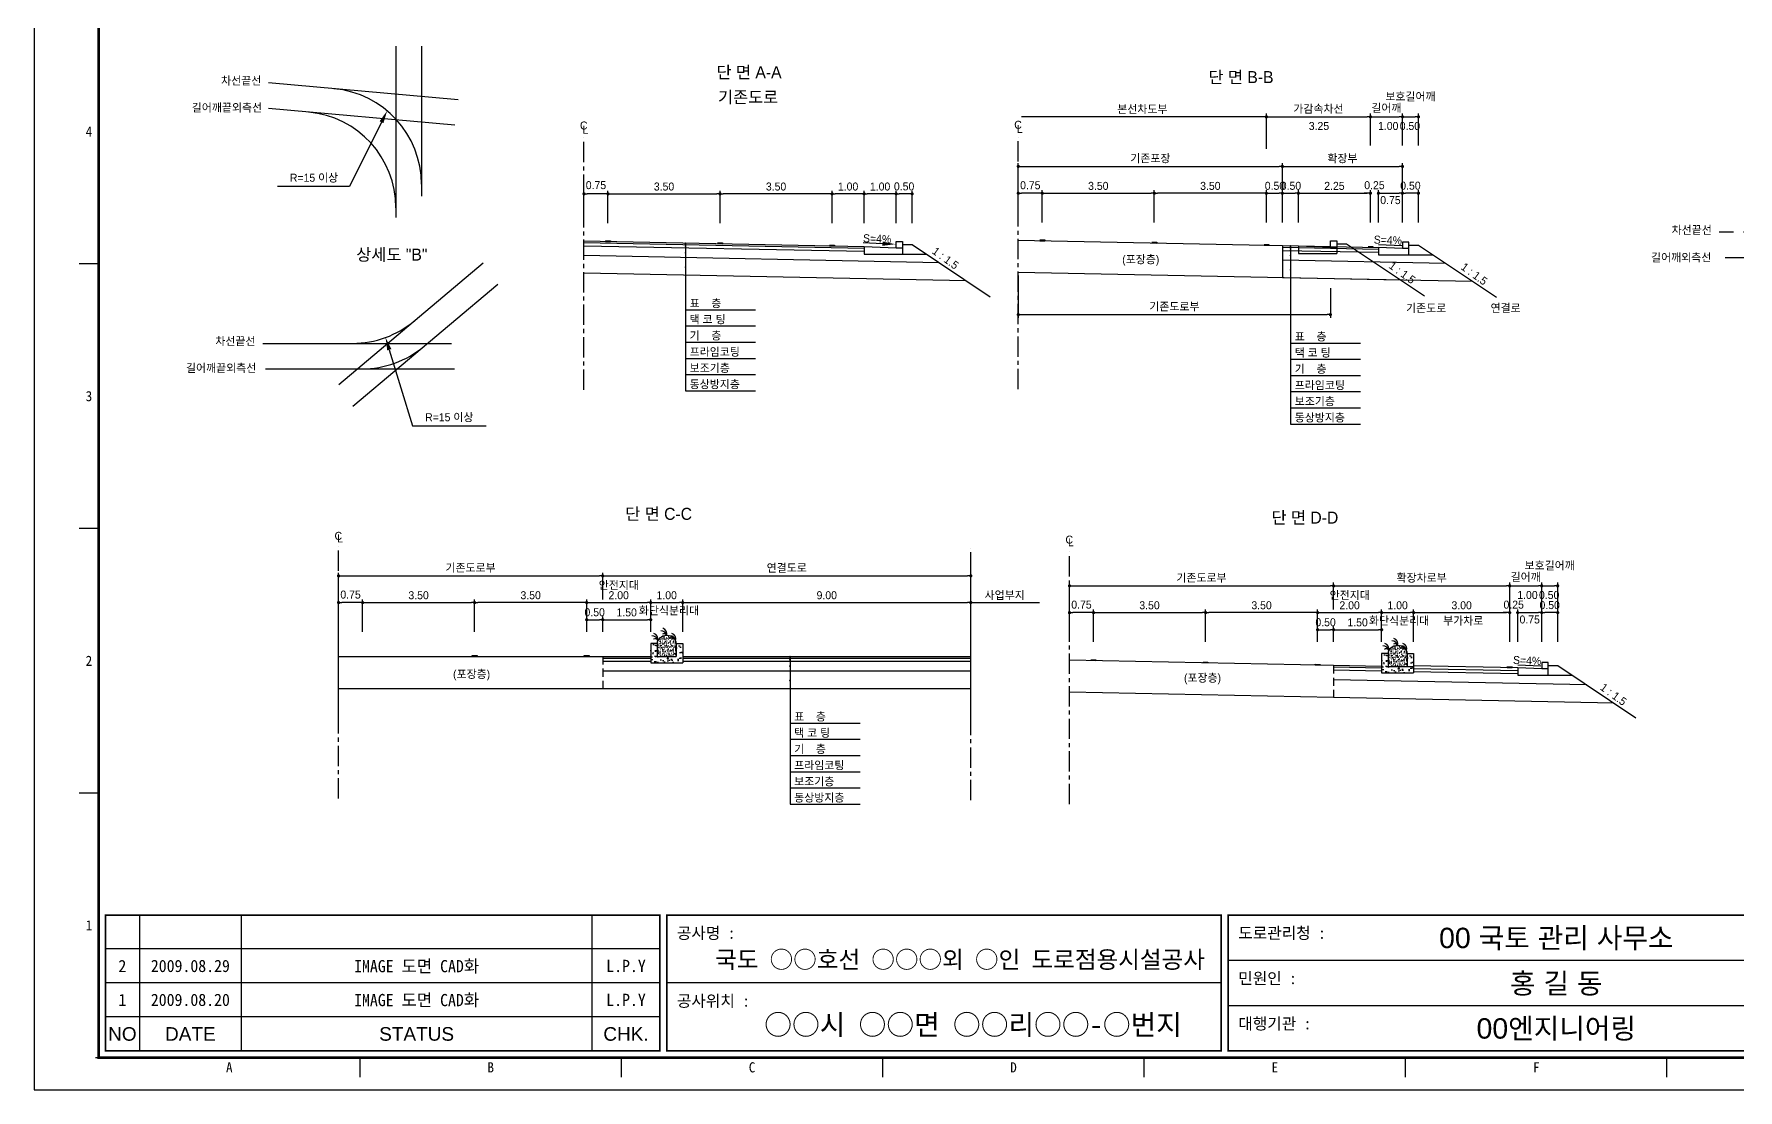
# Model space of a CAD drawing. Header units: millimetres. Extents: x 627 to 1050, y -33 to 266.
# Drawn here: x 627 to 893.1, y -33.4 to 131.5 of the extents above; entities that cross this region are included whole.
import ezdxf
from ezdxf.enums import TextEntityAlignment as Align

# ---------------------------------------------------------------- set-up
doc = ezdxf.new("R2010")
doc.units = ezdxf.units.MM
doc.linetypes.add('CENTER', pattern=[50.8, 31.75, -6.35, 6.35, -6.35])
doc.linetypes.add('HIDDEN', pattern=[9.525, 6.35, -3.175])
for name, color, linetype in [('CC-GSTR-0004', 4, 'Continuous'), ('CZ-DIMT-0002', 7, 'Continuous'), ('CZ-EXST-0002', 1, 'Continuous'), ('CZ-LIN1-0007', 7, 'Continuous'), ('CZ-LIN2-0003', 3, 'Continuous'), ('CZ-LINE-0001', 7, 'Continuous'), ('CZ-TEXT-BOX0', 7, 'Continuous'), ('TITLE', 7, 'Continuous')]:
    doc.layers.add(name, color=color, linetype=linetype)
doc.styles.add('견고딕', font='arial.ttf')
doc.styles.add('돋움', font='')
doc.styles.add('돋음체', font='')
doc.styles.get('돋움').set_extended_font_data('Dotum')
doc.styles.get('돋음체').set_extended_font_data('DotumChe')

# ---------------------------------------------------------------- blocks, each defined once
blk = doc.blocks.new('_Dot')
at = {"color": 0, "linetype": 'ByBlock', "lineweight": -2}
blk.add_line((-0.5, 0), (-1, 0), dxfattribs=at)
at = {"color": 0, "linetype": 'ByBlock', "const_width": 0.5}
blk.add_lwpolyline([(-0.25, 0, 1), (0.25, 0, 1)], format="xyb", close=True, dxfattribs=at)

msp = doc.modelspace()

# ---------------------------------------------------------------- hatches: boundary and pattern name
at = {"layer": 'CZ-EXST-0002'}
h = msp.add_hatch(dxfattribs=at)
h.set_pattern_fill('AR-SAND', color=256, scale=0.01, style=0)
h.set_pattern_definition([(37.5, (-384.78147, 3517.1182), (-0.016000313, 0.489413237), [0, -0.38608, 0, -0.4318, 0, -0.41275]), (7.5, (-384.7815, 3517.1182), (0.44952328, 0.7168251), [0, -0.20828, 0, -0.34798, 0, -0.13335]), (327.5, (-385.0939, 3517.1182), (0.79099237, 0.001437185), [0, -0.127, 0, -0.4572, 0, -0.5969]), (317.5, (-385.0939, 3517.1182), (0.76355645, 0.22292932), [0, -0.0635, 0, -0.29972, 0, -0.3429])])
edge = h.paths.add_edge_path()
edge.add_line((727.34, 34.27), (727.34, 36.27))
edge.add_ellipse((725.84, 36.27), major_axis=(-1.5, 0), ratio=0.829212, start_angle=180, end_angle=360)
edge.add_line((724.34, 36.27), (724.34, 34.27))
edge.add_line((724.34, 34.27), (727.34, 34.27))
h = msp.add_hatch(dxfattribs=at)
h.set_pattern_fill('AR-CONC', color=256, scale=0.01, style=0)
h.set_pattern_definition([(50, (-384.7815, 3517.1182), (1.8218467, -0.15939086), [0.1905, -2.0955]), (355, (-384.7815, 3517.1182), (-0.3524283, 1.9105664), [0.1524, -1.6764]), (100.451, (-384.6297, 3517.1049), (1.469425, 1.7511669), [0.1619, -1.7809]), (46.1842, (-384.7815, 3517.6262), (2.7107904, -0.4204233), [0.28575, -3.14325]), (96.6356, (-384.5556, 3517.5911), (2.3740423, 2.4742556), [0.24285, -2.67135]), (351.184, (-384.7815, 3517.6262), (2.374046, 2.4742512), [0.2286, -2.5146]), (21, (-384.5275, 3517.4992), (1.5161488, -1.0226552), [0.1905, -2.0955]), (326, (-384.5275, 3517.4992), (0.6180203, 1.8418797), [0.1524, -1.6764]), (71.4514, (-384.4011, 3517.414), (2.1341649, 0.8192286), [0.1619, -1.7809]), (37.5, (-384.7815, 3517.1182), (0.03088603, 0.84555039), [0, -1.65608, 0, -1.7018, 0, -1.68275]), (7.5, (-384.7815, 3517.1182), (0.66819663, 1.00180575), [0, -0.97028, 0, -1.61798, 0, -0.64135]), (327.5, (-385.3479, 3517.1182), (1.35590595, -0.05728744), [0, -0.635, 0, -1.9812, 0, -2.6289]), (317.5, (-385.6019, 3517.1182), (1.4812918, 0.2542649), [0, -0.8255, 0, -1.31572, 0, -1.8669])])
h.paths.add_polyline_path([(728.34, 33.27), (728.34, 36.27), (727.34, 36.27), (727.34, 34.27), (724.34, 34.27), (724.34, 36.27), (723.34, 36.27), (723.34, 33.27)])
h = msp.add_hatch(dxfattribs=at)
h.set_pattern_fill('AR-CONC', color=256, scale=0.01, style=0)
h.set_pattern_definition([(50, (-270.6165, 3515.5498), (1.8218467, -0.15939086), [0.1905, -2.0955]), (355, (-270.6165, 3515.5498), (-0.3524283, 1.9105664), [0.1524, -1.6764]), (100.451, (-270.4647, 3515.5365), (1.469425, 1.7511669), [0.1619, -1.7809]), (46.1842, (-270.6165, 3516.0578), (2.7107904, -0.4204233), [0.28575, -3.14325]), (96.6356, (-270.3906, 3516.0228), (2.3740423, 2.4742556), [0.24285, -2.67135]), (351.184, (-270.6165, 3516.0578), (2.374046, 2.4742512), [0.2286, -2.5146]), (21, (-270.3625, 3515.9308), (1.5161488, -1.0226552), [0.1905, -2.0955]), (326, (-270.3625, 3515.9308), (0.6180203, 1.8418797), [0.1524, -1.6764]), (71.4514, (-270.2361, 3515.8456), (2.1341649, 0.8192286), [0.1619, -1.7809]), (37.5, (-270.6165, 3515.5498), (0.03088603, 0.84555039), [0, -1.65608, 0, -1.7018, 0, -1.68275]), (7.5, (-270.6165, 3515.5498), (0.66819663, 1.00180575), [0, -0.97028, 0, -1.61798, 0, -0.64135]), (327.5, (-271.1829, 3515.5498), (1.35590595, -0.05728744), [0, -0.635, 0, -1.9812, 0, -2.6289]), (317.5, (-271.4369, 3515.5498), (1.4812918, 0.2542649), [0, -0.8255, 0, -1.31572, 0, -1.8669])])
h.paths.add_polyline_path([(842.5, 31.7), (842.5, 34.7), (841.5, 34.7), (841.5, 32.7), (838.5, 32.7), (838.5, 34.7), (837.5, 34.7), (837.5, 31.7)])
h = msp.add_hatch(dxfattribs=at)
h.set_pattern_fill('AR-SAND', color=256, scale=0.01, style=0)
h.set_pattern_definition([(37.5, (-270.6165, 3515.5498), (-0.016000313, 0.489413237), [0, -0.38608, 0, -0.4318, 0, -0.41275]), (7.5, (-270.6165, 3515.5498), (0.44952328, 0.7168251), [0, -0.20828, 0, -0.34798, 0, -0.13335]), (327.5, (-270.9289, 3515.5498), (0.79099237, 0.001437185), [0, -0.127, 0, -0.4572, 0, -0.5969]), (317.5, (-270.9289, 3515.5498), (0.76355645, 0.22292932), [0, -0.0635, 0, -0.29972, 0, -0.3429])])
edge = h.paths.add_edge_path()
edge.add_ellipse((840, 34.7), major_axis=(-1.5, 0), ratio=0.829212, start_angle=180, end_angle=360)
edge.add_line((838.5, 34.7), (838.5, 32.7))
edge.add_line((838.5, 32.7), (841.5, 32.7))
edge.add_line((841.5, 32.7), (841.5, 34.7))
at = {"layer": 'CZ-LIN1-0007'}
for points in [[(717.04, 99.09), (717.04, 99.21), (716.29, 99.23), (716.29, 99.1)], [(734.54, 98.74), (734.54, 98.86), (733.79, 98.88), (733.79, 98.75)], [(752.04, 98.39), (752.04, 98.51), (751.29, 98.53), (751.29, 98.4)], [(784.88, 99.19), (784.88, 99.32), (784.13, 99.33), (784.13, 99.21)], [(802.38, 98.84), (802.38, 98.97), (801.63, 98.98), (801.63, 98.86)], [(819.88, 98.49), (819.88, 98.62), (819.13, 98.63), (819.13, 98.51)], [(836.13, 98.17), (836.13, 98.29), (835.38, 98.31), (835.38, 98.18)], [(696.21, 34.27), (696.21, 34.4), (695.46, 34.4), (695.46, 34.27)], [(713.71, 34.27), (713.71, 34.4), (712.96, 34.4), (712.96, 34.27)], [(792.87, 33.6), (792.88, 33.72), (792.13, 33.74), (792.12, 33.61)], [(810.37, 33.25), (810.38, 33.37), (809.63, 33.39), (809.62, 33.26)], [(827.87, 32.9), (827.88, 33.02), (827.13, 33.04), (827.12, 32.91)], [(857.87, 32.5), (857.88, 32.62), (857.13, 32.64), (857.12, 32.51)]]:
    msp.add_hatch(color=256, dxfattribs=at).paths.add_polyline_path(points)

# ---------------------------------------------------------------- linework, layer by layer
at = {"color": 0, "linetype": 'ByBlock', "lineweight": -2}
for p, q in [((819.25, 118.55), (819, 118.55)), ((773.59, 42.68), (773.84, 42.68))]:
    msp.add_line(p, q, dxfattribs=at)
at = {"color": 0, "linetype": 'ByBlock', "const_width": 0.25}
for points in [[(819.38, 118.55, 1), (819.63, 118.55, 1)], [(773.46, 42.68, 1), (773.21, 42.68, 1)]]:
    msp.add_lwpolyline(points, format="xyb", close=True, dxfattribs=at)
at = {"layer": 'CC-GSTR-0004'}
for p, q in [((761.67, 98.1), (761.67, 99.1)), ((761.67, 99.1), (762.67, 99.1)), ((762.67, 99.1), (762.67, 97.1)), ((756.67, 98.3), (756.67, 97.1)), ((756.67, 98.3), (761.67, 98.1)), ((756.67, 97.1), (762.67, 97.1)), ((761.67, 98.1), (762.67, 98.1))]:
    msp.add_line(p, q, dxfattribs=at)
for points in [[(841.75, 98), (840.75, 98), (837, 98.15), (837, 97), (841.75, 97), (841.75, 99), (840.75, 99), (840.75, 98)], [(863.5, 32.33), (862.5, 32.33), (858.75, 32.48), (858.75, 31.33), (863.5, 31.33), (863.5, 33.33), (862.5, 33.33), (862.5, 32.33)]]:
    msp.add_lwpolyline(points, dxfattribs=at)
at = {"layer": 'CZ-EXST-0002'}
for p, q in [((683.55, 129.59), (683.55, 102.81)), ((687.54, 129.59), (687.54, 106.16)), ((693.25, 121.23), (663.66, 123.86)), ((692.76, 117.25), (663.66, 119.84)), ((780.75, 99.28), (824.5, 98.4)), ((829.5, 99.2), (830.5, 99.2)), ((829.5, 98.2), (829.5, 99.2)), ((830.5, 99.2), (830.5, 97.2)), ((830.5, 98.7), (832, 98.7)), ((832, 98.7), (844.2, 90.57)), ((824.5, 98.4), (829.5, 98.2)), ((824.5, 98.4), (824.5, 97.2)), ((824.5, 97.2), (830.5, 97.2)), ((829.5, 98.2), (830.5, 98.2)), ((674.63, 76.75), (697.18, 95.74)), ((780.75, 94.28), (840.43, 93.08)), ((676.84, 73.38), (699.44, 92.41)), ((662.75, 83.17), (692.23, 83.17)), ((663.17, 79.17), (692.71, 79.17)), ((674.59, 34.27), (715.84, 34.27)), ((830, 32.85), (788.75, 33.68)), ((674.59, 29.27), (715.84, 29.27)), ((830, 27.85), (788.75, 28.68))]:
    msp.add_line(p, q, dxfattribs=at)
at = {"layer": 'CZ-LIN1-0007'}
for p, q in [((716.29, 99.23), (717.04, 99.21)), ((716.29, 99.1), (717.04, 99.09)), ((717.04, 99.21), (717.04, 99.09)), ((733.79, 98.88), (734.54, 98.86)), ((733.79, 98.75), (734.54, 98.74)), ((734.54, 98.86), (734.54, 98.74)), ((751.29, 98.53), (752.04, 98.51)), ((752.04, 98.51), (752.04, 98.39)), ((784.13, 99.33), (784.88, 99.32)), ((784.13, 99.21), (784.88, 99.19)), ((784.88, 99.32), (784.88, 99.19)), ((801.63, 98.98), (802.38, 98.97)), ((801.63, 98.86), (802.38, 98.84)), ((802.38, 98.97), (802.38, 98.84)), ((819.13, 98.63), (819.88, 98.62)), ((819.13, 98.51), (819.88, 98.49)), ((819.88, 98.62), (819.88, 98.49)), ((751.29, 98.4), (752.04, 98.39)), ((835.38, 98.31), (836.13, 98.29)), ((835.38, 98.18), (836.13, 98.17)), ((836.13, 98.29), (836.13, 98.17)), ((695.46, 34.4), (696.21, 34.4)), ((695.46, 34.27), (695.46, 34.4)), ((696.21, 34.27), (695.46, 34.27)), ((696.21, 34.4), (696.21, 34.27)), ((712.96, 34.4), (713.71, 34.4)), ((712.96, 34.27), (712.96, 34.4)), ((713.71, 34.27), (712.96, 34.27)), ((713.71, 34.4), (713.71, 34.27)), ((792.12, 33.61), (792.13, 33.74)), ((792.87, 33.6), (792.12, 33.61)), ((792.13, 33.74), (792.88, 33.72)), ((792.88, 33.72), (792.87, 33.6)), ((809.62, 33.26), (809.63, 33.39)), ((810.37, 33.25), (809.62, 33.26)), ((809.63, 33.39), (810.38, 33.37)), ((810.38, 33.37), (810.37, 33.25)), ((827.12, 32.91), (827.13, 33.04)), ((827.87, 32.9), (827.12, 32.91)), ((827.13, 33.04), (827.88, 33.02)), ((827.88, 33.02), (827.87, 32.9)), ((857.12, 32.51), (857.13, 32.64)), ((857.87, 32.5), (857.12, 32.51)), ((857.13, 32.64), (857.88, 32.62)), ((857.88, 32.62), (857.87, 32.5))]:
    msp.add_line(p, q, dxfattribs=at)
at = {"layer": 'CZ-LIN2-0003'}
for p, q in [((712.92, 99.17), (756.67, 98.3)), ((712.92, 98.92), (756.67, 98.05)), ((762.67, 98.6), (764.17, 98.6)), ((764.17, 98.6), (776.37, 90.46)), ((841.75, 98.5), (843.25, 98.5)), ((843.25, 98.5), (855.45, 90.37)), ((712.92, 98.42), (756.67, 97.55)), ((712.92, 96.92), (768.34, 95.81)), ((762.67, 97.1), (766.42, 97.1)), ((822, 98.45), (837, 98.15)), ((822, 98.45), (822, 93.45)), ((822, 98.2), (837, 97.9)), ((822, 97.7), (837, 97.4)), ((822, 96.2), (847.46, 95.69)), ((841.75, 97), (845.5, 97)), ((712.92, 94.17), (772.59, 92.98)), ((822, 93.45), (851.72, 92.86)), ((723.34, 36.27), (723.34, 33.27)), ((724.34, 36.27), (723.34, 36.27)), ((724.34, 36.27), (724.34, 34.27)), ((727.34, 36.27), (728.34, 36.27)), ((727.34, 36.27), (727.34, 34.27)), ((728.34, 36.27), (728.34, 33.27)), ((837.5, 34.7), (837.5, 31.7)), ((838.5, 34.7), (837.5, 34.7)), ((838.5, 34.7), (838.5, 32.7)), ((841.5, 34.7), (841.5, 32.7)), ((841.5, 34.7), (842.5, 34.7)), ((842.5, 34.7), (842.5, 31.7)), ((715.84, 34.27), (723.34, 34.27)), ((715.84, 34.02), (723.34, 34.02)), ((715.84, 33.52), (723.34, 33.52)), ((715.84, 32.02), (773.34, 32.02)), ((723.34, 33.27), (728.34, 33.27)), ((724.34, 34.27), (727.34, 34.27)), ((728.34, 34.27), (773.34, 34.27)), ((728.34, 34.02), (773.34, 34.02)), ((728.34, 33.52), (773.34, 33.52)), ((837.5, 32.7), (830, 32.85)), ((837.5, 32.45), (830, 32.6)), ((837.5, 31.95), (830, 32.1)), ((838.5, 32.7), (841.5, 32.7)), ((841.5, 32.7), (842.5, 32.7)), ((858.75, 32.48), (842.5, 32.8)), ((858.75, 32.03), (842.5, 32.35)), ((863.5, 32.83), (865, 32.83)), ((865, 32.83), (877.21, 24.69)), ((869.53, 29.81), (830, 30.6)), ((837.5, 31.7), (842.5, 31.7)), ((858.75, 31.53), (842.5, 31.85)), ((863.5, 31.33), (867.25, 31.33)), ((715.84, 29.27), (773.34, 29.27)), ((873.78, 26.98), (830, 27.85))]:
    msp.add_line(p, q, dxfattribs=at)
for centre, radius, start, end in [((672.54, 108.01), 15, 0, 84.9204), ((668.55, 104.35), 15, 0, 84.9204), ((676.78, 98.17), 15, 270, 310.097), ((678.24, 94.17), 15, 270, 310.097), ((723.57, 36.61), 0.88, 7.8639, 92.7752), ((723.46, 36.95), 1, 347.1802, 67.3267), ((724.96, 37.4), 0.88, 7.8639, 92.7752), ((725.42, 37.37), 0.44, 19.771, 124.0366), ((724.86, 37.74), 1, 347.1802, 67.3267), ((726.36, 36.61), 0.88, 7.8639, 92.7752), ((726.25, 36.95), 1, 347.1802, 67.3267), ((724.03, 36.58), 0.44, 19.771, 124.0366), ((726.82, 36.58), 0.44, 19.771, 124.0366), ((837.74, 35.04), 0.88, 7.8639, 92.7752), ((838.19, 35.01), 0.44, 19.771, 124.0366), ((837.63, 35.39), 1, 347.1802, 67.3267), ((839.13, 35.83), 0.88, 7.8639, 92.7752), ((839.59, 35.8), 0.44, 19.771, 124.0366), ((839.02, 36.17), 1, 347.1802, 67.3267), ((840.52, 35.04), 0.88, 7.8639, 92.7752), ((840.98, 35.01), 0.44, 19.771, 124.0366), ((840.42, 35.39), 1, 347.1802, 67.3267)]:
    msp.add_arc(centre, radius, start, end, dxfattribs=at)
for centre in [(725.84, 36.27), (840, 34.7)]:
    msp.add_ellipse(centre, major_axis=(-1.5, 0), ratio=0.829212, start_param=3.141593, end_param=6.283185, dxfattribs=at)
at = {"layer": 'CZ-LINE-0001'}
for p, q in [((819, 118.55), (781.25, 118.55)), ((819.5, 113.57), (819.5, 119.05)), ((819.5, 114.07), (819.5, 119.05)), ((820, 118.55), (835.25, 118.55)), ((835.75, 114.07), (835.75, 119.05)), ((835.75, 114.07), (835.75, 119.05)), ((836.25, 118.55), (840.25, 118.55)), ((840.75, 114.07), (840.75, 119.05)), ((840.75, 114.07), (840.75, 119.05)), ((841.25, 118.55), (842.75, 118.55)), ((843.25, 114.07), (843.25, 119.05)), ((780.75, 107.12), (780.75, 111.3)), ((781.25, 110.8), (821.5, 110.8)), ((822, 107.12), (822, 111.3)), ((822, 107.12), (822, 111.3)), ((822.5, 110.8), (840.25, 110.8)), ((840.75, 107.12), (840.75, 111.3)), ((712.92, 101.96), (712.92, 107.02)), ((716.17, 106.52), (713.42, 106.52)), ((716.67, 101.96), (716.67, 107.02)), ((716.67, 101.96), (716.67, 107.02)), ((717.17, 106.52), (733.67, 106.52)), ((734.17, 101.96), (734.17, 107.02)), ((734.17, 101.96), (734.17, 107.02)), ((751.17, 106.52), (734.67, 106.52)), ((751.67, 101.96), (751.67, 107.02)), ((751.67, 101.96), (751.67, 107.02)), ((756.17, 106.52), (752.17, 106.52)), ((756.67, 101.96), (756.67, 107.02)), ((756.67, 101.96), (756.67, 107.02)), ((761.17, 106.52), (757.17, 106.52)), ((761.67, 101.96), (761.67, 107.02)), ((761.67, 104.41), (761.67, 107.02)), ((763.67, 106.52), (762.17, 106.52)), ((764.17, 101.96), (764.17, 107.02)), ((780.75, 102.07), (780.75, 107.12)), ((784, 106.62), (781.25, 106.62)), ((784.5, 102.07), (784.5, 107.12)), ((784.5, 102.07), (784.5, 107.12)), ((785, 106.62), (801.5, 106.62)), ((802, 102.07), (802, 107.12)), ((802, 102.07), (802, 107.12)), ((819, 106.62), (802.5, 106.62)), ((819.5, 102.07), (819.5, 107.12)), ((819.5, 102.07), (819.5, 107.12)), ((820, 106.62), (821.5, 106.62)), ((822, 102.07), (822, 107.12)), ((822, 102.07), (822, 107.12)), ((822.5, 106.62), (824, 106.62)), ((824.5, 102.07), (824.5, 107.12)), ((824.5, 102.07), (824.5, 107.12)), ((825, 106.62), (835.25, 106.62)), ((835.25, 106.62), (834.75, 106.62)), ((835.75, 102.07), (835.75, 107.12)), ((835.75, 102.07), (835.75, 107.12)), ((837, 102.07), (837, 107.12)), ((837, 102.07), (837, 107.12)), ((837.5, 106.62), (838, 106.62)), ((837.5, 106.62), (840.25, 106.62)), ((840.75, 102.07), (840.75, 107.12)), ((840.75, 104.51), (840.75, 107.12)), ((842.75, 106.62), (841.25, 106.62)), ((843.25, 102.07), (843.25, 107.12)), ((728.77, 98.85), (728.77, 75.77)), ((823.28, 98.43), (823.28, 70.57)), ((780.75, 93.78), (780.75, 87.16)), ((829.5, 91.77), (829.5, 87.16)), ((728.77, 88.43), (739.7, 88.43)), ((728.77, 85.9), (739.7, 85.9)), ((781.25, 87.66), (829, 87.66)), ((728.77, 83.36), (739.7, 83.36)), ((823.28, 83.22), (834.22, 83.22)), ((728.77, 80.83), (739.7, 80.83)), ((823.28, 80.69), (834.22, 80.69)), ((728.77, 78.3), (739.7, 78.3)), ((823.28, 78.16), (834.22, 78.16)), ((728.77, 75.77), (739.7, 75.77)), ((823.28, 75.63), (834.22, 75.63)), ((823.28, 73.1), (834.22, 73.1)), ((823.28, 70.57), (834.22, 70.57)), ((674.59, 43.18), (674.59, 47.35)), ((675.09, 46.85), (715.34, 46.85)), ((715.84, 43.18), (715.84, 47.35)), ((715.84, 43.18), (715.84, 47.35)), ((716.34, 46.85), (772.84, 46.85)), ((773.34, 43.18), (773.34, 47.35)), ((788.75, 41.61), (788.75, 45.79)), ((789.25, 45.29), (829.5, 45.29)), ((830, 41.61), (830, 45.79)), ((830, 41.61), (830, 45.79)), ((830.5, 45.29), (857, 45.29)), ((857.5, 41.61), (857.5, 45.79)), ((857.5, 40.81), (857.5, 45.79)), ((858, 45.29), (862, 45.29)), ((862.5, 40.81), (862.5, 45.79)), ((862.5, 40.81), (862.5, 45.79)), ((863, 45.29), (864.5, 45.29)), ((865, 40.81), (865, 45.79)), ((674.59, 23.1), (674.59, 43.5)), ((674.59, 38.13), (674.59, 43.18)), ((677.84, 42.68), (675.09, 42.68)), ((678.34, 38.13), (678.34, 43.18)), ((678.34, 38.13), (678.34, 43.18)), ((678.84, 42.68), (695.34, 42.68)), ((695.84, 38.13), (695.84, 43.18)), ((695.84, 38.13), (695.84, 43.18)), ((712.84, 42.68), (696.34, 42.68)), ((713.34, 38.13), (713.34, 43.18)), ((713.34, 38.13), (713.34, 43.18)), ((713.84, 42.68), (722.84, 42.68)), ((723.34, 38.13), (723.34, 43.18)), ((723.34, 38.13), (723.34, 43.18)), ((723.84, 42.68), (727.84, 42.68)), ((728.34, 38.13), (728.34, 43.18)), ((728.34, 38.13), (728.34, 43.18)), ((728.84, 42.68), (772.84, 42.68)), ((773.34, 22.85), (773.34, 43.25)), ((773.34, 38.13), (773.34, 43.18)), ((773.34, 38.13), (773.34, 43.18)), ((773.84, 42.68), (784.05, 42.68)), ((713.34, 38.13), (713.34, 40.5)), ((713.84, 40), (715.34, 40)), ((715.84, 38.13), (715.84, 40.5)), ((715.84, 38.13), (715.84, 40.5)), ((716.34, 40), (722.84, 40)), ((723.34, 38.13), (723.34, 40.5)), ((788.75, 36.56), (788.75, 41.61)), ((792, 41.11), (789.25, 41.11)), ((792.5, 36.56), (792.5, 41.61)), ((792.5, 36.56), (792.5, 41.61)), ((793, 41.11), (809.5, 41.11)), ((810, 36.56), (810, 41.61)), ((810, 36.56), (810, 41.61)), ((827, 41.11), (810.5, 41.11)), ((827.5, 36.56), (827.5, 41.61)), ((827.5, 36.56), (827.5, 41.61)), ((828, 41.11), (837, 41.11)), ((837.5, 36.56), (837.5, 41.61)), ((837.5, 36.56), (837.5, 41.61)), ((838, 41.11), (842, 41.11)), ((842.5, 36.56), (842.5, 41.61)), ((842.5, 36.56), (842.5, 41.61)), ((843, 41.11), (857, 41.11)), ((857, 41.11), (856.5, 41.11)), ((857.5, 36.56), (857.5, 41.61)), ((857.5, 36.56), (857.5, 41.61)), ((858.75, 36.56), (858.75, 41.61)), ((858.75, 36.56), (858.75, 41.61)), ((859.25, 41.11), (862, 41.11)), ((859.25, 41.11), (859.75, 41.11)), ((862.5, 36.56), (862.5, 41.61)), ((862.5, 39), (862.5, 41.61)), ((864.5, 41.11), (863, 41.11)), ((865, 36.56), (865, 41.61)), ((827.5, 36.56), (827.5, 38.93)), ((828, 38.43), (829.5, 38.43)), ((830, 36.56), (830, 38.93)), ((830, 36.56), (830, 38.93)), ((830.5, 38.43), (837, 38.43)), ((837.5, 36.56), (837.5, 38.93)), ((745.1, 34.27), (745.1, 11.19)), ((745.1, 23.85), (756.03, 23.85)), ((745.1, 21.32), (756.03, 21.32)), ((745.1, 18.78), (756.03, 18.78)), ((745.1, 16.25), (756.03, 16.25)), ((745.1, 13.72), (756.03, 13.72)), ((745.1, 11.19), (756.03, 11.19))]:
    msp.add_line(p, q, dxfattribs=at)
at = {"layer": 'CZ-LINE-0001', "linetype": 'CENTER', "ltscale": 0.1}
for p, q in [((712.92, 75.89), (712.92, 115.27)), ((780.75, 76), (780.75, 115.38)), ((674.59, 12.06), (674.59, 51.44)), ((773.34, 11.81), (773.34, 51.19)), ((788.75, 11.21), (788.75, 50.59))]:
    msp.add_line(p, q, dxfattribs=at)
at = {"layer": 'CZ-LINE-0001', "linetype": 'HIDDEN', "ltscale": 0.5}
for p, q in [((906.73, 100.54), (890.2, 100.54)), ((922.92, 96.54), (890.2, 96.54))]:
    msp.add_line(p, q, dxfattribs=at)
at = {"layer": 'CZ-LINE-0001', "linetype": 'HIDDEN', "ltscale": 0.2}
for p, q in [((715.84, 34.27), (715.84, 29.27)), ((830, 32.85), (830, 27.85))]:
    msp.add_line(p, q, dxfattribs=at)
at = {"layer": 'CZ-LINE-0001'}
for points in [[(681.29, 117.71), (676.28, 107.68), (665.05, 107.68)], [(759.54, 98.74), (756.54, 98.86)], [(840.64, 98.41), (837, 98.56)], [(682.51, 82.17), (686.16, 70.28), (697.66, 70.28)], [(862.39, 32.74), (858.75, 32.89)]]:
    msp.add_lwpolyline(points, dxfattribs=at)
at = {"layer": 'CZ-LINE-0001', "linetype": 'ByBlock'}
for centre, start, end in [((728.77, 98.79), 0, 180), ((728.77, 98.79), 0, 180), ((728.77, 98.79), 180, 0), ((728.77, 98.79), 180, 0), ((728.77, 98.59), 0, 180), ((728.77, 98.59), 0, 180), ((728.77, 98.59), 180, 0), ((728.77, 98.59), 180, 0), ((728.77, 98.35), 0, 180), ((728.77, 98.35), 0, 180), ((728.77, 98.35), 180, 0), ((728.77, 98.35), 180, 0), ((728.76, 98.1), 0, 180), ((728.76, 98.1), 0, 180), ((728.76, 98.1), 180, 0), ((728.76, 98.1), 180, 0), ((728.76, 97.31), 0, 180), ((728.76, 97.31), 0, 180), ((728.76, 97.31), 180, 0), ((728.76, 97.31), 180, 0), ((823.28, 98.37), 0, 180), ((823.28, 98.37), 0, 180), ((823.28, 98.37), 180, 0), ((823.28, 98.37), 180, 0), ((823.28, 98.17), 0, 180), ((823.28, 98.17), 0, 180), ((823.28, 98.17), 180, 0), ((823.28, 98.17), 180, 0), ((823.28, 97.93), 0, 180), ((823.28, 97.93), 0, 180), ((823.28, 97.93), 180, 0), ((823.28, 97.93), 180, 0), ((823.28, 97.68), 0, 180), ((823.28, 97.68), 0, 180), ((823.28, 97.68), 180, 0), ((823.28, 97.68), 180, 0), ((823.28, 96.88), 0, 180), ((823.28, 96.88), 0, 180), ((823.28, 96.88), 180, 0), ((823.28, 96.88), 180, 0), ((728.76, 95.07), 0, 180), ((728.76, 95.07), 0, 180), ((728.76, 95.07), 180, 0), ((728.76, 95.07), 180, 0), ((823.28, 94.65), 0, 180), ((823.28, 94.65), 0, 180), ((823.28, 94.65), 180, 0), ((823.28, 94.65), 180, 0), ((745.09, 33.52), 0, 180), ((745.09, 33.52), 0, 180), ((745.09, 33.52), 180, 0), ((745.09, 33.52), 180, 0), ((745.09, 32.73), 0, 180), ((745.09, 32.73), 0, 180), ((745.09, 32.73), 180, 0), ((745.09, 32.73), 180, 0), ((745.1, 34.21), 0, 180), ((745.1, 34.21), 0, 180), ((745.1, 34.21), 180, 0), ((745.1, 34.21), 180, 0), ((745.1, 34.01), 0, 180), ((745.1, 34.01), 0, 180), ((745.1, 34.01), 180, 0), ((745.1, 34.01), 180, 0), ((745.1, 33.77), 0, 180), ((745.1, 33.77), 0, 180), ((745.1, 33.77), 180, 0), ((745.1, 33.77), 180, 0), ((745.09, 30.49), 0, 180), ((745.09, 30.49), 0, 180), ((745.09, 30.49), 180, 0), ((745.09, 30.49), 180, 0)]:
    msp.add_arc(centre, 0.0625, start, end, dxfattribs=at)
at = {"layer": 'CZ-LINE-0001'}
for points in [[(680.99, 117.86), (682.18, 119.5), (681.59, 117.56)], [(759.55, 99.07), (761.54, 98.66), (759.53, 98.4)], [(682.19, 82.07), (681.93, 84.08), (682.83, 82.27)]]:
    msp.add_solid(points, dxfattribs=at)
at = {"layer": 'TITLE', "color": 7, "linetype": 'Continuous'}
for p, q in [((637.11, 95.58), (634.09, 95.58)), ((637.11, 54.25), (634.09, 54.25)), ((637.11, 12.92), (634.09, 12.92)), ((677.94, -31.43), (677.94, -28.41)), ((718.76, -31.43), (718.76, -28.41)), ((759.58, -31.43), (759.58, -28.41)), ((800.41, -31.43), (800.41, -28.41)), ((841.23, -31.43), (841.23, -28.41)), ((882.06, -31.43), (882.06, -28.41))]:
    msp.add_line(p, q, dxfattribs=at)
at = {"layer": 'TITLE', "ltscale": 150}
for p, q in [((643.48, -6.13), (643.48, -27.35)), ((659.39, -6.13), (659.39, -27.35)), ((714.17, -6.13), (714.17, -27.35)), ((724.78, -11.43), (638.17, -11.43)), ((813.51, -13.2), (900.12, -13.2)), ((724.78, -16.74), (638.17, -16.74)), ((812.45, -16.74), (725.84, -16.74)), ((813.51, -20.28), (900.12, -20.28)), ((724.78, -22.05), (638.17, -22.05))]:
    msp.add_line(p, q, dxfattribs=at)
at = {"layer": 'TITLE'}
msp.add_line((1045.47, -28.41), (636.61, -28.41), dxfattribs=at)
msp.add_lwpolyline([(627.03, -33.45), (1050.39, -33.45), (1050.39, 265.93), (627.03, 265.93)], close=True, dxfattribs=at)
at = {"layer": 'TITLE', "linetype": 'Continuous', "const_width": 0.403}
msp.add_lwpolyline([(637.11, -28.41), (637.11, 260.89), (1045.36, 260.89), (1045.36, -28.41)], close=True, dxfattribs=at)
at = {"layer": 'TITLE', "ltscale": 150, "const_width": 0.265}
for points in [[(638.17, -6.13), (724.78, -6.13), (724.78, -27.35), (638.17, -27.35)], [(725.84, -6.13), (812.45, -6.13), (812.45, -27.35), (725.84, -27.35)], [(900.12, -27.35), (813.51, -27.35), (813.51, -6.13), (900.12, -6.13)]]:
    msp.add_lwpolyline(points, close=True, dxfattribs=at)

# ---------------------------------------------------------------- block references
at = {"layer": 'CZ-LINE-0001', "xscale": 0.5, "yscale": 0.5, "zscale": 0.5, "rotation": 180}
for p in [(819.5, 118.55), (835.75, 118.55), (840.75, 118.55), (780.75, 110.8), (822, 110.8), (712.92, 106.52), (716.67, 106.52), (734.17, 106.52), (751.67, 106.52), (756.67, 106.52), (761.67, 106.52), (780.75, 106.62), (784.5, 106.62), (802, 106.62), (819.5, 106.62), (822, 106.62), (824.5, 106.62), (837, 106.62), (837, 106.62), (840.75, 106.62), (780.75, 87.66), (674.59, 46.85), (715.84, 46.85), (788.75, 45.29), (830, 45.29), (857.5, 45.29), (862.5, 45.29), (674.59, 42.68), (678.34, 42.68), (695.84, 42.68), (713.34, 42.68), (723.34, 42.68), (728.34, 42.68), (713.34, 40), (715.84, 40), (788.75, 41.11), (792.5, 41.11), (810, 41.11), (827.5, 41.11), (837.5, 41.11), (842.5, 41.11), (858.75, 41.11), (858.75, 41.11), (862.5, 41.11), (827.5, 38.43), (830, 38.43)]:
    msp.add_blockref('_Dot', p, dxfattribs=at)
at = {"layer": 'CZ-LINE-0001', "xscale": 0.5, "yscale": 0.5, "zscale": 0.5}
for p in [(835.75, 118.55), (840.75, 118.55), (843.25, 118.55), (822, 110.8), (840.75, 110.8), (716.67, 106.52), (734.17, 106.52), (751.67, 106.52), (756.67, 106.52), (761.67, 106.52), (764.17, 106.52), (784.5, 106.62), (802, 106.62), (819.5, 106.62), (822, 106.62), (824.5, 106.62), (835.75, 106.62), (835.75, 106.62), (840.75, 106.62), (843.25, 106.62), (829.5, 87.66), (715.84, 46.85), (773.34, 46.85), (830, 45.29), (857.5, 45.29), (862.5, 45.29), (865, 45.29), (678.34, 42.68), (695.84, 42.68), (713.34, 42.68), (723.34, 42.68), (728.34, 42.68), (773.34, 42.68), (715.84, 40), (723.34, 40), (792.5, 41.11), (810, 41.11), (827.5, 41.11), (837.5, 41.11), (842.5, 41.11), (857.5, 41.11), (857.5, 41.11), (862.5, 41.11), (865, 41.11), (830, 38.43), (837.5, 38.43)]:
    msp.add_blockref('_Dot', p, dxfattribs=at)

# ---------------------------------------------------------------- texts
at = {"layer": 'CZ-DIMT-0002', "style": '돋움'}
for s, p in [('차선끝선', (659.38, 124.19)), ('길어깨끝외측선', (657.15, 119.99)), ('C', (712.88, 117.2)), ('L', (713.14, 116.54)), ('C', (780.71, 117.31)), ('L', (780.97, 116.65)), ('R=15 이상', (670.76, 109.04)), ('차선끝선', (885.93, 100.88)), ('차선끝선', (658.48, 83.51)), ('길어깨끝외측선', (656.25, 79.31)), ('R=15 이상', (691.88, 71.63)), ('C', (674.55, 53.1)), ('L', (674.81, 52.7)), ('C', (788.71, 52.51)), ('L', (788.97, 52.11))]:
    msp.add_text(s, height=1.25, dxfattribs=at).set_placement(p, align=Align.MIDDLE_CENTER)
for s, p in [('3.25', (826.12, 116.5)), ('1.00', (836.94, 116.5)), ('0.50', (840.33, 116.5)), ('(포장층)', (796.98, 95.66)), ('길어깨외측선', (879.58, 95.96)), ('표    층', (729.42, 88.82)), ('기존도로', (841.32, 88.06)), ('연결로', (854.51, 88.06)), ('기    층', (729.42, 83.75)), ('택 코 팅', (729.42, 86.29)), ('프라임코팅', (729.42, 81.22)), ('표    층', (823.93, 83.61)), ('보조기층', (729.42, 78.69)), ('기    층', (823.93, 78.55)), ('택 코 팅', (823.93, 81.08)), ('동상방지층', (729.42, 76.16)), ('프라임코팅', (823.93, 76.02)), ('보조기층', (823.93, 73.49)), ('동상방지층', (823.93, 70.95)), ('안전지대', (715.22, 44.78)), ('사업부지', (775.49, 43.21)), ('안전지대', (829.38, 43.21)), ('1.00', (858.69, 43.24)), ('0.50', (862.08, 43.24)), ('화단식분리대', (721.49, 40.8)), ('화단식분리대', (835.53, 39.23)), ('부가차로', (847.11, 39.23)), ('(포장층)', (692.47, 30.89)), ('(포장층)', (806.63, 30.3)), ('표    층', (745.75, 24.24)), ('택 코 팅', (745.75, 21.7)), ('기    층', (745.75, 19.17)), ('프라임코팅', (745.75, 16.64)), ('보조기층', (745.75, 14.11)), ('동상방지층', (745.75, 11.58))]:
    msp.add_text(s, height=1.25, dxfattribs=at).set_placement(p)
for s, rotation, p in [('S=4%', 357.7094, (758.71, 99.52)), ('S=4%', 357.7094, (838.48, 99.3)), ('1 : 1.5', 323.8881, (769.38, 96.48)), ('1 : 1.5', 323.8881, (840.72, 94.21)), ('1 : 1.5', 323.8881, (851.97, 94.01)), ('S=4%', 357.7094, (860.23, 33.63)), ('1 : 1.5', 323.8881, (873.72, 28.34))]:
    msp.add_text(s, height=1.25, rotation=rotation, dxfattribs=at).set_placement(p, align=Align.MIDDLE_CENTER)
at = {"layer": 'CZ-DIMT-0002', "insert": (800.13, 119.69), "char_height": 1.25, "attachment_point": 5, "style": '돋움'}
msp.add_mtext('본선차도부', dxfattribs=at)
at = {"layer": 'CZ-LINE-0001', "char_height": 1.25, "attachment_point": 5, "style": '돋움'}
for s, insert in [('\\A1;보호길어깨', (842, 121.66)), ('\\A1;가감속차선', (827.63, 119.74)), ('\\A1;길어깨', (838.25, 119.87)), ('\\A1;기존포장', (801.38, 112)), ('\\A1;확장부', (831.38, 112)), ('\\A1;0.75', (714.79, 107.88)), ('\\A1;3.50', (725.42, 107.66)), ('\\A1;3.50', (742.92, 107.66)), ('\\A1;1.00', (754.17, 107.66)), ('\\A1;1.00', (759.17, 107.66)), ('\\A1;0.50', (762.92, 107.68)), ('\\A1;0.75', (782.63, 107.86)), ('\\A1;3.50', (793.25, 107.76)), ('\\A1;3.50', (810.75, 107.76)), ('\\A1;0.50', (820.84, 107.77)), ('\\A1;0.50', (823.34, 107.77)), ('\\A1;2.25', (830.13, 107.76)), ('\\A1;0.25', (836.38, 107.87)), ('\\A1;0.50', (842, 107.79)), ('\\A1;0.75', (838.88, 105.54)), ('\\A1;기존도로부', (805.13, 88.85)), ('\\A1;기존도로부', (695.21, 48.05)), ('\\A1;연결도로', (744.59, 48.04)), ('\\A1;보호길어깨', (863.75, 48.4)), ('\\A1;기존도로부', (809.37, 46.48)), ('\\A1;확장차로{\\fGulimChe|b0|i0|c129|p32;부}', (843.75, 46.48)), ('\\A1;길어깨', (860, 46.61)), ('\\A1;0.75', (676.46, 43.92)), ('\\A1;3.50', (687.09, 43.82)), ('\\A1;3.50', (704.59, 43.82)), ('\\A1;2.00', (718.34, 43.82)), ('\\A1;1.00', (725.84, 43.82)), ('\\A1;9.00', (750.84, 43.82)), ('\\A1;0.75', (790.62, 42.35)), ('\\A1;3.50', (801.25, 42.25)), ('\\A1;3.50', (818.75, 42.25)), ('\\A1;2.00', (832.5, 42.25)), ('\\A1;1.00', (840, 42.25)), ('\\A1;3.00', (850, 42.25)), ('\\A1;0.25', (858.13, 42.35)), ('\\A1;0.50', (863.75, 42.28)), ('\\A1;0.50', (714.59, 41.16)), ('\\A1;1.50', (719.59, 41.14)), ('\\A1;0.50', (828.75, 39.6)), ('\\A1;1.50', (833.75, 39.58)), ('\\A1;0.75', (860.63, 40.03))]:
    msp.add_mtext(s, dxfattribs=dict(at, insert=insert))
at = {"layer": 'CZ-TEXT-BOX0', "style": '돋움'}
for s, p in [('단 면 A-A', (738.7, 125.52)), ('단 면 B-B', (815.54, 124.76)), ('기존도로', (738.55, 121.62)), ('상세도 "B"', (682.91, 97.04)), ('단 면 C-C', (724.58, 56.54)), ('단 면 D-D', (825.52, 55.95))]:
    msp.add_text(s, height=1.875, dxfattribs=at).set_placement(p, align=Align.MIDDLE_CENTER)
at = {"layer": 'TITLE', "color": 3, "linetype": 'Continuous', "style": '돋음체'}
for s, p in [('4', (635.6, 116.25)), ('3', (635.6, 74.92)), ('2', (635.6, 33.59)), ('1', (635.6, -7.74)), ('A', (657.52, -29.92)), ('B', (698.35, -29.92)), ('C', (739.17, -29.92)), ('D', (780, -29.92)), ('E', (820.82, -29.92)), ('F', (861.65, -29.92))]:
    msp.add_text(s, height=1.59, dxfattribs=at).set_placement(p, align=Align.MIDDLE)
at = {"layer": 'TITLE', "style": '돋음체'}
for s, p in [('공사명 : ', (727.43, -9.84)), ('도로관리청 :', (815.11, -9.84)), ('민원인 :', (815.11, -16.92)), ('공사위치 :', (727.43, -20.45)), ('대행기관 :', (815.11, -23.99))]:
    msp.add_text(s, height=1.804, dxfattribs=at).set_placement(p)
at = {"layer": 'TITLE', "color": 7, "linetype": 'Continuous'}
for s, height, style, p in [('00 국토 관리 사무소', 3.1832, '견고딕', (864.78, -9.67)), ('국도 ○○호선 ○○○외 ○인 도로점용시설공사', 2.7, '돋음체', (771.65, -13.05)), ('홍 길 동', 3.183, '견고딕', (864.78, -16.74)), ('○○시 ○○면 ○○리○○-○번지', 3.1832, '돋음체', (773.68, -23.22)), ('00엔지니어링', 3.183, '견고딕', (864.78, -23.81))]:
    msp.add_text(s, height=height, dxfattribs=dict(at, style=style)).set_placement(p, align=Align.MIDDLE)
at = {"layer": 'TITLE', "color": 1, "linetype": 'Continuous', "style": '돋음체'}
msp.add_text('2', height=1.91, dxfattribs=at).set_placement((640.82, -14.09), align=Align.MIDDLE)
at = {"layer": 'TITLE', "linetype": 'Continuous'}
for s, height, style, p in [('2009.08.29', 1.91, '돋음체', (651.44, -14.09)), ('L.P.Y', 1.91, '돋음체', (719.48, -14.09)), ('1', 1.91, '돋음체', (640.82, -19.39)), ('2009.08.20', 1.91, '돋음체', (651.44, -19.39)), ('L.P.Y', 1.91, '돋음체', (719.48, -19.39)), ('NO', 2.122, '견고딕', (640.82, -24.7)), ('DATE', 2.122, '견고딕', (651.44, -24.7)), ('STATUS', 2.122, '견고딕', (686.78, -24.7)), ('CHK.', 2.122, '견고딕', (719.48, -24.7))]:
    msp.add_text(s, height=height, dxfattribs=dict(at, style=style)).set_placement(p, align=Align.MIDDLE)
at = {"layer": 'TITLE', "style": '돋음체'}
for p in [(686.78, -14.09), (686.78, -19.39)]:
    msp.add_text('IMAGE 도면 CAD화', height=1.9099, dxfattribs=at).set_placement(p, align=Align.MIDDLE)

doc.saveas('drawing.dxf')
